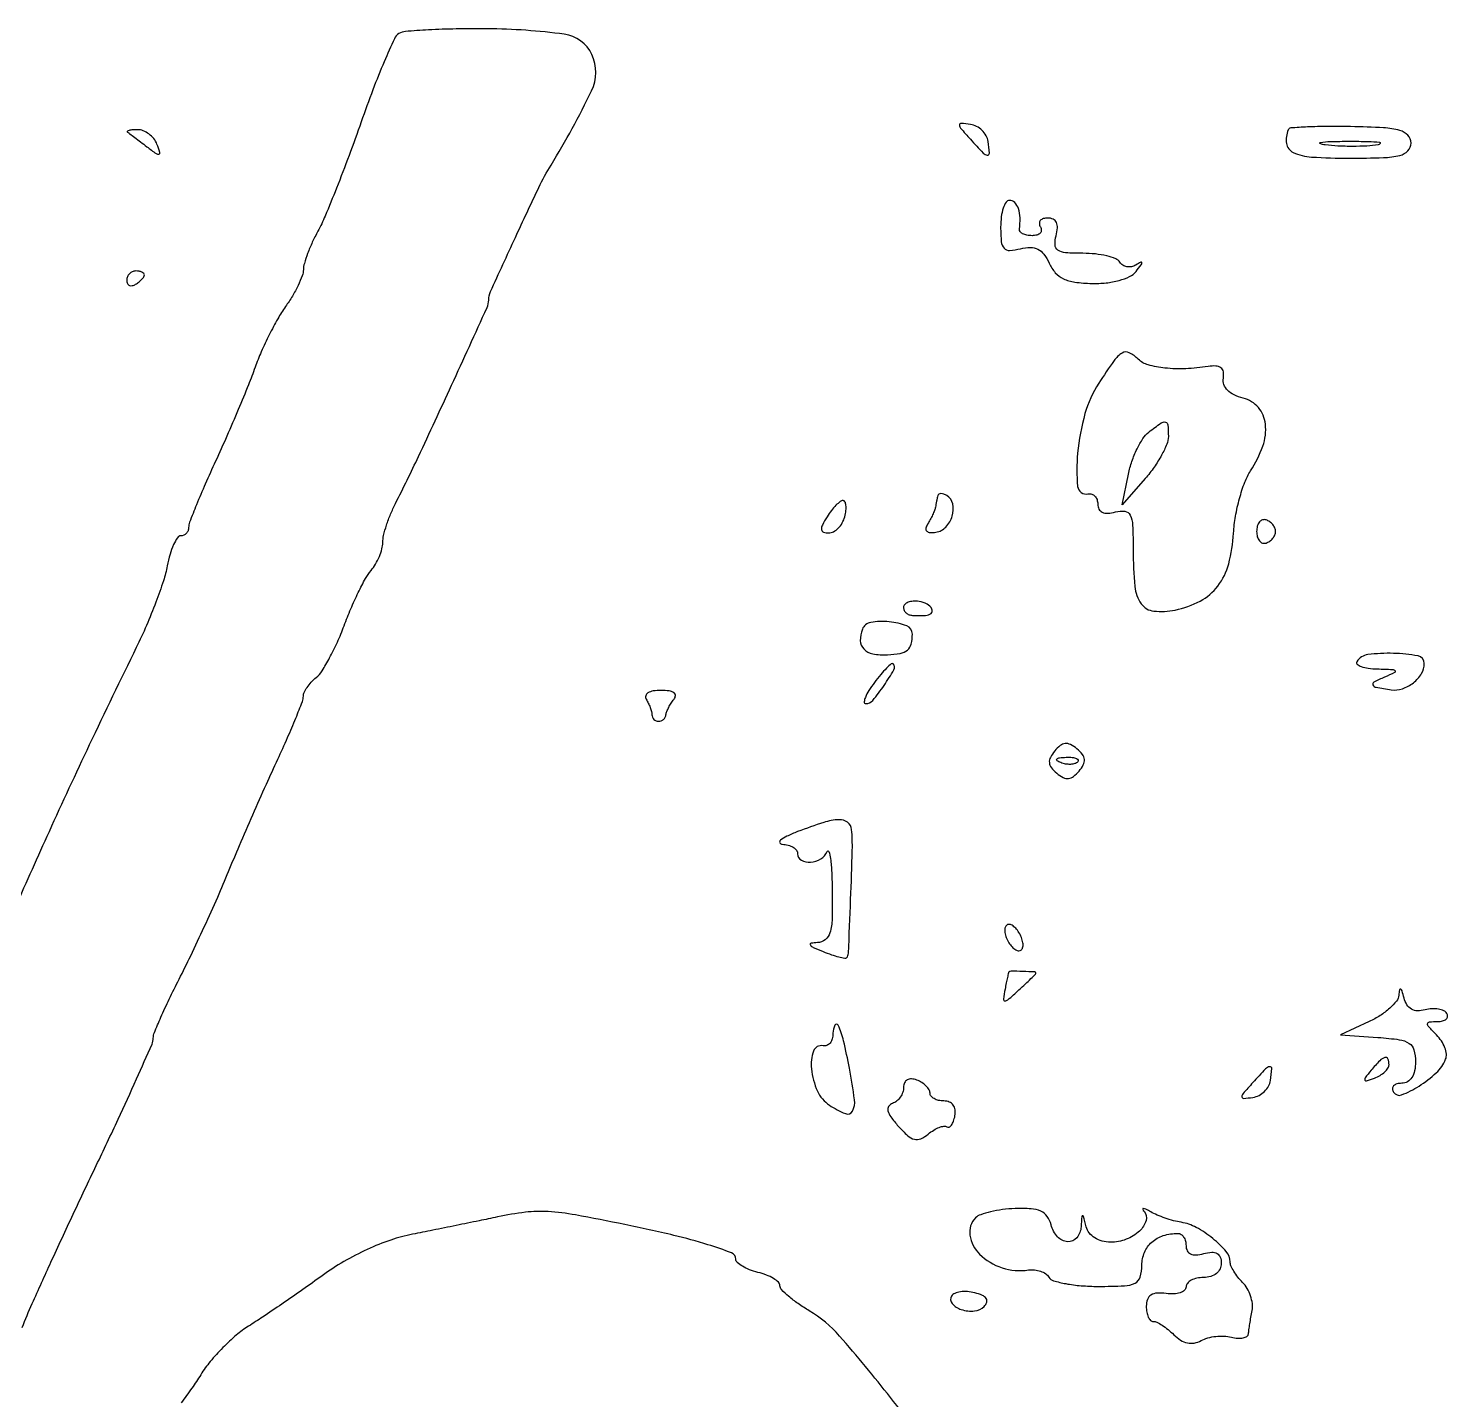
# Model space of a CAD drawing. Extents: x 0 to 5034, y 0 to 2560.
# Drawn here: x 3361.8 to 3522.6, y 574.2 to 729.5 of the extents above; entities that cross this region are included whole.
import ezdxf

# ---------------------------------------------------------------- set-up
doc = ezdxf.new("R2010")
doc.units = 0

msp = doc.modelspace()

# ---------------------------------------------------------------- linework, layer by layer
for points in [[(3361.140935, 582.35879, -0.010514), (3362.280366, 585.055514, -0.002176), (3364.404961, 589.74799, -0.002286), (3366.921232, 595.176089, -0.002153), (3369.537261, 600.690534, 0.002592), (3372.01414, 605.923506, 0.003968), (3374.10157, 610.487579, 0.001434), (3375.854628, 614.432693, 0.104196), (3376, 615.122708, -0.097685), (3376.121732, 615.739848, -0.005966), (3376.859206, 617.477186, -0.008704), (3377.80453, 619.534213, -0.006322), (3378.924957, 621.790963, 0.006933), (3380.238422, 624.444669, 0.003791), (3381.7788, 627.732345, 0.003777), (3383.293325, 631.096447, 0.006005), (3384.532781, 634, -0.003434), (3385.769346, 636.93853, -0.002056), (3387.277133, 640.414313, -0.002059), (3388.806423, 643.861676, -0.003579), (3390.107824, 646.708299, 0.005261), (3391.215774, 649.153494, 0.007361), (3392.150423, 651.362942, 0.004697), (3392.887643, 653.229915, 0.091929), (3393, 653.835854, -0.112086), (3393.098964, 654.271771, -0.038132), (3393.425166, 654.837936, -0.035654), (3393.893505, 655.428826, -0.034159), (3394.447375, 655.956325, 0.077739), (3395.115554, 656.713708, 0.018208), (3395.975448, 658.176856, 0.018336), (3396.851266, 659.952393, 0.017097), (3397.616843, 661.828769, -0.012595), (3398.373823, 663.732899, -0.012692), (3399.223916, 665.591581, -0.012587), (3400.045436, 667.171445, -0.048939), (3400.669469, 668.078741, 0.042709), (3401.178803, 668.799901, 0.033023), (3401.609156, 669.660853, 0.033915), (3401.904785, 670.524762, 0.06557), (3402, 671.247701, -0.059597), (3402.095891, 672.04933, -0.019216), (3402.423144, 673.202412, -0.018859), (3402.889104, 674.468382, -0.020075), (3403.440492, 675.66896, 0.0078), (3406.046186, 680.993913, 0.002433), (3409.792157, 689.063296, 0.000436), (3413.816479, 697.864145, 0.107412), (3414, 698.708571, -0.107312), (3414.210376, 699.677496, -0.001197), (3417.017292, 705.797777, -0.003292), (3419.678755, 711.466049, -0.026359), (3421.057379, 714, 0.025254), (3425.659571, 722.414636, 0.225622), (3425.684888, 726.516541, 0.255137), (3422.562963, 728.809759, 0.031532), (3413.838014, 729.429248, 0.006355), (3410.308587, 729.412055, 0.009039), (3407.173853, 729.300226, 0.005663), (3404.560561, 729.129962, 0.119642), (3403.825052, 728.890672, 0.148766), (3403.314066, 728.311273, 0.005909), (3402.162644, 725.701824, 0.00998), (3400.883063, 722.532968, 0.006846), (3399.553004, 718.890672, -0.004947), (3398.17621, 715.075475, -0.005308), (3396.755251, 711.37726, -0.005042), (3395.469487, 708.227261, -0.024915), (3394.640571, 706.5, 0.01678), (3394.016851, 705.252733, 0.017604), (3393.48881, 703.985971, 0.017541), (3393.111373, 702.864547, 0.071372), (3393.006161, 702.15437, -0.089988), (3392.875762, 701.453974, -0.02191), (3392.408127, 700.370269, -0.021756), (3391.753012, 699.155816, -0.020147), (3390.978952, 697.970441, 0.025627), (3390.102372, 696.5954, 0.012924), (3389.133481, 694.780852, 0.0128), (3388.226751, 692.849811, 0.018555), (3387.534564, 691.097964, -0.010845), (3386.779526, 689.097344, -0.004004), (3385.631744, 686.309588, -0.003966), (3384.329827, 683.285311, -0.004763), (3383.055612, 680.462124, 0.004989), (3381.885012, 677.865381, 0.007034), (3380.897586, 675.526444, 0.004346), (3380.115038, 673.548334, 0.092265), (3380, 672.93023, -0.09447), (3379.932308, 672.575154, -0.096754), (3379.738942, 672.273255, -0.098944), (3379.450398, 672.071167, -0.103803), (3379.111291, 672, 0.253382), (3378.727749, 671.7923, 0.038888), (3378.296854, 671.004347, 0.035517), (3377.894948, 669.909045, 0.023813), (3377.586716, 668.610543, -0.033218), (3377.149879, 666.912915, -0.011101), (3376.293363, 664.495205, -0.010993), (3375.223697, 661.852905, -0.012328), (3374.076731, 659.360543, 0.003129), (3368.747429, 648.319459, 0.00452), (3364.18598, 638.487754, 0.001776), (3360.351342, 629.942365, 0.104946)], [(3465.106234, 567.070802, 0.008561), (3459.521912, 574.411723, 0.011984), (3453.754781, 581.379326, 0.080769), (3450.320008, 584.238699, -0.018356), (3449.048406, 585.053312, -0.025343), (3447.975252, 585.881277, -0.023787), (3447.182605, 586.627703, -0.194357), (3447, 587.079724, 0.209648), (3446.832445, 587.461772, 0.050275), (3446.265625, 587.887074, 0.043169), (3445.457269, 588.28452, 0.031203), (3444.5, 588.589356, -0.030167), (3443.542677, 588.892028, -0.042057), (3442.734375, 589.283082, -0.048653), (3442.165887, 589.699229, -0.213579), (3442, 590.069864, 0.308863), (3441.511203, 590.785664, 0.017413), (3438.843039, 591.722603, 0.018215), (3434.968342, 592.780181, 0.00663), (3429.408985, 594.004504, 0.005754), (3423.823428, 595.090304, 0.030203), (3420.719577, 595.464897, 0.04455), (3418.163794, 595.389933, 0.022876), (3415, 594.866015, -0.001528), (3412.908609, 594.42725, -0.000811), (3410.315138, 593.895805, -0.000807), (3407.661881, 593.361048, -0.001252), (3405.370683, 592.909075, 0.03483), (3402.904161, 592.24793, 0.024756), (3400.245788, 591.182986, 0.023895), (3397.590109, 589.806123, 0.025261), (3395.128501, 588.205291, -0.003673), (3392.934992, 586.6401, -0.003021), (3390.571516, 585.000929, -0.003051), (3388.382384, 583.521715, -0.008101), (3386.795129, 582.5, 0.037815), (3385.402498, 581.48178, 0.021539), (3383.875631, 580.059375, 0.021414), (3382.453789, 578.486186, 0.032958), (3381.378828, 577, -0.013167), (3380.367574, 575.47861, -0.008929), (3379.140228, 573.798174, -0.009001)]]:
    msp.add_lwpolyline(points, format="xyb")
for points in [[(3373.083333, 717.717032, -0.010475), (3373.337066, 717.536836, -0.001203), (3373.898391, 717.118134, -0.001451), (3374.563531, 716.616479, -0.001182), (3375.272892, 716.075589, 0.007142), (3376.318625, 715.297749, 0.220455), (3376.628842, 715.237675, 0.43305), (3376.739132, 715.434489, 0.014961), (3376.415903, 716.358556, 0.075796), (3376.058528, 716.986052, 0.064713), (3375.512895, 717.517826, 0.066826), (3374.869665, 717.877483, 0.094374), (3374.226345, 718, 0.016936), (3373.654659, 717.98063, 0.043764), (3373.247218, 717.916878, 0.128922), (3373.074898, 717.822938, 0.479814)], [(3468.568603, 716.924195, 0.00571), (3470.017329, 715.359658, 0.172957), (3470.487066, 715.121126, 0.473108), (3470.721463, 715.342336, 0.019066), (3470.578388, 716.666871, 0.09263), (3470.353247, 717.32318, 0.072374), (3469.890588, 717.919688, 0.071263), (3469.268867, 718.367609, 0.084275), (3468.580487, 718.591066, 0.016801), (3467.519364, 718.710551, 0.435285), (3467.328564, 718.535433, 0.18237), (3467.46245, 718.172761, 0.005286)], [(3504.58889, 718, 0.142704), (3504.387311, 716.442406, 0.249951), (3505.148608, 715.429784, 0.094645), (3507.231605, 714.903346, 0.014706), (3511.5, 714.777778, 0.007496), (3515.363986, 714.835709, 0.052558), (3517.228504, 715.088963, 0.141697), (3518.146873, 715.616667, 0.194326), (3518.5, 716.490951, 0.192961), (3518.14918, 717.366147, 0.136563), (3517.229353, 717.913621, 0.052915), (3515.382432, 718.211104, 0.008091), (3511.653755, 718.352062, 0.006897), (3509.013633, 718.372687, 0.010953), (3506.754375, 718.309668, 0.005058), (3504.867459, 718.196491, 0.279068)], [(3514.767909, 716.285474, -0.024559), (3513.487453, 716.154945, -0.012695), (3511.878422, 716.111345, -0.01259), (3510.218327, 716.150328, -0.018638), (3508.767909, 716.275269, -0.069146), (3508.205163, 716.425738, -0.756877), (3508.222448, 716.564056, -0.031761), (3509.352754, 716.662864, -0.005499), (3511.5, 716.690131, -0.005888), (3513.655786, 716.668409, -0.025342), (3514.934948, 716.575472, -0.556092), (3515.000181, 716.434198, -0.212532)], [(3472, 706.980948, 0.021914), (3472.07369, 705.300418, 0.164945), (3472.38974, 704.582279, 0.227723), (3473.016671, 704.330817, 0.044682), (3474.25, 704.524362, -0.057757), (3475.372108, 704.670582, -0.121317), (3476.223384, 704.473717, -0.117507), (3476.903112, 703.898092, -0.052286), (3477.5, 702.87871, 0.074274), (3478.190765, 701.80932, 0.101894), (3479.102828, 701.121827, 0.077471), (3480.404015, 700.736095, 0.027839), (3482.335988, 700.585296, 0.032305), (3483.941677, 700.653347, 0.039523), (3485.417848, 700.931047, 0.044464), (3486.613018, 701.372502, 0.112715), (3487.335988, 701.941958, 0.006465), (3487.921578, 702.68688, 0.170705), (3487.999064, 702.924571, 0.553053), (3487.887496, 702.991056, 0.016825), (3487.319098, 702.675647, -0.085227), (3486.820558, 702.482162, -0.092469), (3486.300578, 702.473972, -0.098926), (3485.840296, 702.650317, -0.114024), (3485.510081, 702.983688, 0.161125), (3485.041167, 703.376824, 0.03502), (3484.021426, 703.701458, 0.033099), (3482.732414, 703.92541, 0.026468), (3481.324352, 704, -0.016408), (3479.348431, 704.064858, -0.129999), (3478.488581, 704.353791, -0.245984), (3478.165629, 704.937045, -0.069881), (3478.289749, 706, 0.047857), (3478.43158, 706.878104, 0.126882), (3478.313693, 707.498023, 0.174262), (3477.945601, 707.866115, 0.110532), (3477.347363, 708, 0.071334), (3476.832289, 707.92614, 0.146786), (3476.493974, 707.70625, 0.189273), (3476.38267, 707.380068, 0.127763), (3476.5, 707, -0.139169), (3476.607943, 706.620352, -0.191142), (3476.478525, 706.29375, -0.138808), (3476.110654, 706.073267, -0.066118), (3475.559017, 706, -0.046583), (3474.97075, 706.054926, -0.073584), (3474.492747, 706.220312, -0.103366), (3474.194772, 706.464248, -0.211938), (3474.118421, 706.75, 0.045548), (3474.201577, 708.016411, 0.076642), (3474.012898, 709.06249, 0.109771), (3473.591864, 709.749056, 0.203238), (3473, 710, 0.255915), (3472.615685, 709.789511, 0.062277), (3472.29375, 709.113153, 0.04859), (3472.072756, 708.137511, 0.031422)], [(3373, 700.940983, 0.108972), (3373.078288, 700.586039, 0.182303), (3373.29375, 700.3746, 0.161196), (3373.6179, 700.343488, 0.082592), (3374, 700.5, 0.029505), (3374.382774, 700.768994, 0.035638), (3374.70625, 701.066025, 0.038439), (3374.934461, 701.34829, 0.151918), (3375, 701.559017, 0.210953), (3374.92554, 701.727648, 0.081139), (3374.70625, 701.870461, 0.061769), (3374.382849, 701.967655, 0.042167), (3374, 702, 0.105053), (3373.618444, 701.918938, 0.099167), (3373.29375, 701.688914, 0.09642), (3373.076123, 701.345238, 0.093332)], [(3483.107143, 689.283715, 0.075985), (3481.555467, 685.84087, 0.043822), (3480.721186, 681.362191, 0.048683), (3480.723856, 677.594054, 0.451042), (3481.892857, 676.75, -0.129835), (3482.31441, 676.734757, -0.128902), (3482.674777, 676.513438, -0.111411), (3482.916397, 676.111942, -0.08013), (3483, 675.59362, 0.121219), (3483.138214, 675.031896, 0.169691), (3483.512551, 674.681695, 0.120594), (3484.136109, 674.570873, 0.047946), (3485, 674.710251, -0.093638), (3486.080865, 674.784999, -0.260328), (3486.676108, 674.353696, -0.098579), (3486.951877, 673.21641, -0.009555), (3487.015313, 670.366631, 0.021792), (3487.206452, 666.278742, 0.131232), (3487.931627, 664.299942, 0.218833), (3489.337139, 663.480808, 0.073682), (3491.76516, 663.603032, 0.072639), (3494.603306, 664.61472, 0.108627), (3496.603001, 666.312234, 0.098091), (3497.835598, 668.831735, 0.050804), (3498.388878, 672.306272, -0.029228), (3498.609246, 674.216907, -0.02347), (3499.061353, 676.236764, -0.024055), (3499.658756, 678.068674, -0.054229), (3500.321448, 679.367839, 0.060361), (3501.700396, 682.154824, 0.110591), (3501.998833, 684.659308, 0.152477), (3501.198396, 686.530006, 0.155731), (3499.48209, 687.593851, -0.048737), (3498.438472, 687.966898, -0.087451), (3497.697587, 688.490424, -0.111953), (3497.29524, 689.134744, -0.125005), (3497.23209, 689.862903, 0.082375), (3497.230537, 690.579483, 0.190357), (3496.957175, 691.032679, 0.153682), (3496.394852, 691.235937, 0.049606), (3495.5, 691.184641, -0.028524), (3492.962363, 690.931673, -0.036473), (3490.614966, 691.003497, -0.04077), (3488.70525, 691.360871, -0.13046), (3487.594166, 692.005834, 0.081311), (3486.57058, 692.741435, 0.256987), (3485.755649, 692.70701, 0.103433), (3484.845381, 691.85656, 0.009529)], [(3490.998779, 683.25, -0.097628), (3490.826047, 682.376997, -0.028299), (3490.230308, 681.132812, -0.027288), (3489.384647, 679.777059, -0.026085), (3488.384425, 678.5), (3485.771293, 675.5), (3486.479159, 679, -0.032776), (3486.8678, 680.431598, -0.030324), (3487.44839, 681.839062, -0.031687), (3488.121341, 683.027525, -0.082258), (3488.784642, 683.75, -0.010395), (3490.169676, 684.787986, -0.214304), (3490.668064, 684.889079, -0.327782), (3490.945279, 684.569937, -0.020607)], [(3452.336158, 674.166667, 0.020603), (3451.800539, 673.224749, 0.145303), (3451.703498, 672.712601, 0.295048), (3451.930171, 672.429492, 0.080634), (3452.522564, 672.333333, 0.123965), (3453.067345, 672.470508, 0.074701), (3453.603656, 672.871875, 0.067135), (3454.050602, 673.465775, 0.06391), (3454.333333, 674.166667, 0.032495), (3454.469084, 674.869452, 0.056854), (3454.47634, 675.461458, 0.085079), (3454.365109, 675.861691, 0.290255), (3454.146927, 676, 0.167318), (3453.818211, 675.886831, 0.032126), (3453.340357, 675.461458, 0.031019), (3452.823321, 674.868599, 0.024236)], [(3464.875, 676.559017, 0.003419), (3464.817158, 676.291773, 0.001585), (3464.745502, 675.943899, 0.00157), (3464.672535, 675.577992, 0.002187), (3464.609687, 675.25, -0.045462), (3464.505713, 674.882627, -0.016134), (3464.293378, 674.378912, -0.015859), (3464.023301, 673.837769, -0.018005), (3463.729924, 673.337785, 0.084095), (3463.530731, 672.865131, 0.261938), (3463.623249, 672.544975, 0.186544), (3463.992419, 672.385282, 0.04632), (3464.662108, 672.420913, 0.16677), (3465.79363, 673.00458, 0.118224), (3466.520128, 674.248173, 0.127306), (3466.574995, 675.615326, 0.203773), (3465.910933, 676.555046, 0.049592), (3465.552893, 676.729979, 0.088111), (3465.230868, 676.788445, 0.134048), (3464.996545, 676.725439, 0.208345)], [(3501, 672.5, 0.064908), (3501.079656, 671.888977, 0.107546), (3501.315781, 671.428177, 0.143818), (3501.666526, 671.189601, 0.159683), (3502.075, 671.191667, 0.073624), (3502.485911, 671.399741, 0.066918), (3502.834219, 671.723802, 0.070382), (3503.069583, 672.110048, 0.102038), (3503.15, 672.5, 0.102038), (3503.069583, 672.889952, 0.070382), (3502.834219, 673.276198, 0.066918), (3502.485911, 673.600259, 0.073624), (3502.075, 673.808333, 0.159683), (3501.666526, 673.810399, 0.143818), (3501.315781, 673.571823, 0.107546), (3501.079656, 673.111023, 0.064908)], [(3461, 663.911516, 0.108912), (3461.076658, 663.563763, 0.099759), (3461.29375, 663.267758, 0.095344), (3461.618216, 663.069259, 0.089971), (3462, 663), (3462.853125, 663), (3463.5, 663, 0.175747), (3464.111709, 663.221864, 0.342949), (3464.215729, 663.700136, 0.160477), (3463.675772, 664.262761, 0.085705), (3462.75, 664.566187, 0.04951), (3462.08009, 664.597554, 0.076606), (3461.514062, 664.479826, 0.105714), (3461.136689, 664.238673, 0.200506)], [(3456.332571, 661.424282, 0.095339), (3456.10191, 660.129553, 0.193036), (3456.493964, 659.189658, 0.154139), (3457.520344, 658.644356, 0.056621), (3459.176895, 658.529252, 0.03373), (3460.625664, 658.690994, 0.129836), (3461.439634, 659.07106, 0.160458), (3461.863908, 659.751528, 0.059901), (3462, 660.883423, 0.311495), (3461.365544, 661.803014, 0.067044), (3459.37599, 662.266826, 0.064601), (3457.279533, 662.195778, 0.26642)], [(3512.35231, 657.75, 0.370803), (3512.396288, 657.459107, 0.093581), (3512.845278, 657.199666, 0.05236), (3513.646107, 657.009861, 0.025775), (3514.690983, 656.929715, -0.004494), (3516.376052, 656.872393, -0.20576), (3516.681752, 656.725158, -0.495865), (3516.638394, 656.516185, -0.009924), (3515.5, 656, 0.016016), (3514.27594, 655.426894, 0.417527), (3514.175317, 655.112586, 0.231019), (3514.532504, 654.84913, 0.008361), (3516.25, 654.563648, 0.119998), (3517.512191, 654.67865, 0.085966), (3518.759955, 655.362298, 0.088155), (3519.678941, 656.405447, 0.137443), (3520, 657.551356, 0.362581), (3519.285642, 658.40695, 0.038387), (3516.500657, 658.693992, 0.038156), (3513.601077, 658.548001, 0.224693)], [(3457.703315, 655.402059, 0.020353), (3457.070242, 654.479682, 0.042445), (3456.671209, 653.705605, 0.075584), (3456.543658, 653.18494, 0.440637), (3456.712768, 653, 0.222406), (3457.505009, 653.370737, 0.022791), (3458.790038, 655.061653, 0.02101), (3459.914249, 656.845842, 0.345054), (3459.819288, 657.499438, 0.383097), (3459.608796, 657.505816, 0.019896), (3459.066015, 657.009014, 0.023171), (3458.415187, 656.301198, 0.013736)], [(3431.830179, 653.5, -0.028624), (3432.07599, 653.062101, -0.024099), (3432.286109, 652.573438, -0.02479), (3432.434423, 652.107753, -0.059657), (3432.484687, 651.75, 0.098492), (3432.547727, 651.463747, 0.095889), (3432.715814, 651.220312, 0.095899), (3432.962579, 651.057197, 0.098534), (3433.25, 651, 0.096288), (3433.542819, 651.056918, 0.087178), (3433.804667, 651.220312, 0.08695), (3433.99567, 651.463626, 0.095078), (3434.085037, 651.75, -0.066705), (3434.174782, 652.107257, -0.025612), (3434.388885, 652.573438, -0.024813), (3434.676079, 653.062068, -0.027943), (3435, 653.5, 0.167781), (3435.152835, 653.905723, 0.257301), (3434.984845, 654.231669, 0.115714), (3434.433509, 654.439718, 0.032619), (3433.510455, 654.5, 0.040187), (3432.649609, 654.430698, 0.094322), (3432.045708, 654.211111, 0.180541), (3431.782192, 653.883051, 0.225781)], [(3478.120348, 647.64501, 0.052816), (3477.635449, 646.91638, 0.144578), (3477.517128, 646.315711, 0.144578), (3477.744118, 645.747136, 0.052816), (3478.35499, 645.120348, 0.052816), (3479.08362, 644.635449, 0.144578), (3479.684289, 644.517128, 0.144578), (3480.252864, 644.744118, 0.052816), (3480.879652, 645.35499, 0.052816), (3481.364551, 646.08362, 0.144578), (3481.482872, 646.684289, 0.144578), (3481.255882, 647.252864, 0.052816), (3480.64501, 647.879652, 0.052816), (3479.91638, 648.364551, 0.144578), (3479.315711, 648.482872, 0.144578), (3478.747136, 648.255882, 0.052816)], [(3480.729167, 646.395833, -0.126455), (3480.402231, 646.202593, -0.060344), (3479.916927, 646.123424, -0.05415), (3479.359369, 646.160852, -0.051402), (3478.8125, 646.316886, -0.054073), (3478.395823, 646.538436, -0.470617), (3478.37858, 646.720685, -0.168741), (3478.670344, 646.862007, -0.018894), (3479.416667, 646.921053, -0.028489), (3480.112848, 646.910055, -0.077125), (3480.592839, 646.799335, -0.208169), (3480.77538, 646.614691, -0.296942)], [(3449, 638.5, 0.016683), (3447.759484, 637.974118, 0.062256), (3447.042187, 637.525737, 0.350981), (3446.982584, 637.249723, 0.272707), (3447.25, 637.076078, -0.054864), (3447.919405, 636.972808, -0.072281), (3448.485938, 636.728598, -0.089688), (3448.866891, 636.387538, -0.16695), (3449, 636, 0.266094), (3449.420317, 635.266132, 0.152487), (3450.444276, 635.028666, 0.118456), (3451.621525, 635.406519, 0.161605), (3452.337719, 636.25, -0.698914), (3452.535349, 636.24353, -0.047327), (3452.717133, 635.44375, -0.020338), (3452.855894, 633.875293, -0.00846), (3452.921053, 631.75, -0.009974), (3452.901605, 628.622796, -0.063519), (3452.660078, 627.056893, -0.155237), (3452.13154, 626.263941, -0.161035), (3451.25, 625.936614, 0.034598), (3450.529076, 625.860365, 0.533259), (3450.444582, 625.669346, 0.148072), (3450.762914, 625.393817, 0.009732), (3451.895184, 624.915131, 0.012613), (3452.831729, 624.567639, 0.019205), (3453.662503, 624.318223, 0.014361), (3454.342069, 624.16302, 0.257238), (3454.548139, 624.228517, 0.181327), (3454.759525, 624.727462, 0.000742), (3455.006938, 630.832858, 0.003007), (3455.190949, 636.406413, 0.029696), (3455.115023, 638.75, 0.213581), (3454.659719, 639.559033, 0.171198), (3453.694652, 639.855713, 0.067961), (3451.956208, 639.54552, 0.013828)], [(3472.638374, 626.5, 0.046632), (3472.922397, 625.926166, 0.052856), (3473.297997, 625.440625, 0.060245), (3473.703798, 625.108138, 0.142471), (3474.075604, 625, 0.209945), (3474.355341, 625.122874, 0.13955), (3474.515044, 625.440625, 0.08982), (3474.519532, 625.92532, 0.049166), (3474.361626, 626.5, 0.046632), (3474.077603, 627.073834, 0.052856), (3473.702003, 627.559375, 0.060245), (3473.296202, 627.891862, 0.142471), (3472.924396, 628, 0.209945), (3472.644659, 627.877126, 0.13955), (3472.484956, 627.559375, 0.08982), (3472.480468, 627.07468, 0.049166)], [(3472.923489, 622.583333, 0.130461), (3472.885122, 622.510226, 0.00159), (3472.767321, 621.985041, 0.004607), (3472.638083, 621.373478, 0.002982), (3472.499294, 620.663615, 0.013514), (3472.316474, 619.531399, 0.435721), (3472.475838, 619.337824, 0.196426), (3472.82028, 619.454927, 0.004983), (3474.075805, 620.568603, 0.004762), (3474.813321, 621.248934, 0.007405), (3475.434768, 621.850836, 0.002905), (3475.953522, 622.374433, 0.196196), (3476, 622.488321, 0.400826), (3475.882633, 622.611205, 0.003762), (3474.519567, 622.66357, 0.004798), (3473.175168, 622.692179, 0.213072)], [(3517.116001, 619.994111, -0.148233), (3516.850828, 619.312864, -0.044355), (3516.079388, 618.491682, -0.040172), (3515.002368, 617.676884, -0.034126), (3513.75, 616.994111), (3510.5, 615.5), (3514.75, 615.192502, -0.016069), (3517.167569, 614.939278, -0.109891), (3518.283522, 614.525079, -0.186214), (3518.825154, 613.779525, -0.065109), (3519, 612.442502, -0.048804), (3518.899065, 611.410875, -0.093531), (3518.590428, 610.641673, -0.123092), (3518.092882, 610.170908, -0.128906), (3517.440983, 610, 0.066237), (3516.889429, 609.926612, 0.138999), (3516.521743, 609.705816, 0.191113), (3516.39258, 609.378741, 0.138885), (3516.500914, 608.998521, 0.36082), (3517.424206, 608.68777, 0.048508), (3519.396893, 609.677061, 0.047516), (3521.358089, 611.188943, 0.108026), (3522.415011, 612.721061, 0.126295), (3522.495091, 613.300211, 0.061119), (3522.319017, 614.032561, 0.054835), (3521.933733, 614.795593, 0.052109), (3521.386082, 615.471061, -0.010028), (3520.499486, 616.393952, -0.205726), (3520.37374, 616.75, -0.368076), (3520.57533, 616.957204, -0.023443), (3521.487588, 617, 0.055788), (3522.072124, 617.065423, 0.120462), (3522.474587, 617.266173, 0.189894), (3522.634023, 617.562923, 0.169412), (3522.558021, 617.90612, 0.149108), (3522.204552, 618.216879, 0.065497), (3521.602092, 618.399514, 0.056513), (3520.861516, 618.437042, 0.048413), (3520.090197, 618.313336, -0.068479), (3519.222689, 618.209584, -0.124582), (3518.538071, 618.395817, -0.127862), (3518.036029, 618.880521, -0.0742), (3517.707194, 619.657216, 0.010156), (3517.481865, 620.462985, 0.192279), (3517.321678, 620.663969, 0.521826), (3517.189766, 620.60123, 0.022017)], [(3453, 615.666667, -0.067493), (3452.916113, 615.048044, -0.100741), (3452.669513, 614.563021, -0.127796), (3452.30297, 614.287018, -0.153656), (3451.874939, 614.25, 0.379379), (3450.803929, 613.655761, 0.112122), (3450.568358, 611.62923, 0.077981), (3451.244314, 609.120935, 0.143951), (3452.601204, 607.525646, 0.046495), (3454.407135, 606.56906, 0.384483), (3455.211023, 606.853354, 0.159921), (3455.443431, 608.13343, 0.011784), (3454.863835, 611.699463, 0.011562), (3454.206362, 614.817545, 0.052114), (3453.594907, 616.573585, 0.624618), (3453.218047, 616.579217, 0.117813)], [(3513.981001, 611.477108, 0.008807), (3513.292701, 610.617386, 0.27071), (3513.258808, 610.355597, 0.389672), (3513.458284, 610.264678, 0.012731), (3514.358556, 610.584097, 0.0442), (3514.986565, 610.891147, 0.05126), (3515.517826, 611.291272, 0.058677), (3515.882557, 611.719384, 0.148172), (3516, 612.106989, 0.097466), (3515.870501, 612.765008, 0.389178), (3515.530548, 612.925, 0.127361), (3514.946872, 612.562498, 0.017238)], [(3500.568603, 610.075805, 0.005286), (3499.46245, 608.827239, 0.18237), (3499.328564, 608.464567, 0.435285), (3499.519364, 608.289449, 0.016801), (3500.580487, 608.408934, 0.084275), (3501.268867, 608.632391, 0.071263), (3501.890588, 609.080312, 0.072374), (3502.353247, 609.67682, 0.09263), (3502.578388, 610.333129, 0.019066), (3502.721463, 611.657664, 0.473108), (3502.487066, 611.878874, 0.172957), (3502.017329, 611.640342, 0.00571)], [(3461, 609.551949, -0.082674), (3460.906395, 608.989714, -0.067912), (3460.632812, 608.445156, -0.068786), (3460.227792, 608.000274, -0.089846), (3459.75, 607.729433, 0.161633), (3459.311346, 607.39111, 0.213351), (3459.225504, 606.899652, 0.097287), (3459.562951, 606.185535, 0.022637), (3460.401792, 605.149631, 0.026415), (3461.462441, 604.07479, 0.121035), (3462.226664, 603.65895, 0.171672), (3462.947934, 603.718661, 0.067627), (3463.805487, 604.253531, -0.034239), (3464.424226, 604.699259, -0.046099), (3465.04137, 605.007864, -0.054294), (3465.571151, 605.150543, -0.197021), (3465.903695, 605.071113, 0.269961), (3466.156445, 605.04673, 0.127008), (3466.419812, 605.261384, 0.073513), (3466.656586, 605.707946, 0.037646), (3466.823324, 606.321113, 0.082065), (3466.841219, 606.996497, 0.126347), (3466.620886, 607.534602, 0.134524), (3466.181451, 607.878019, 0.099303), (3465.573324, 608, -0.054808), (3464.971458, 608.066172, -0.074447), (3464.462164, 608.262322, -0.09399), (3464.120467, 608.552286, -0.171576), (3464, 608.893011, 0.13875), (3463.891374, 609.276919, 0.061199), (3463.559375, 609.692784, 0.053891), (3463.073796, 610.075237, 0.048303), (3462.5, 610.361626, 0.074012), (3461.896807, 610.495659, 0.142418), (3461.416825, 610.392334, 0.16411), (3461.110496, 610.063848, 0.106699)], [(3469.155125, 594.755125, 0.239746), (3468.515705, 592.791392, 0.161019), (3469.616696, 590.651149, 0.11677), (3472.167387, 589.10866, 0.114134), (3475.16141, 588.856206, -0.061765), (3475.844952, 588.869737, -0.058359), (3476.525015, 588.717543, -0.062789), (3477.09996, 588.431134, -0.107825), (3477.470427, 588.04785, 0.184252), (3478.004148, 587.639745, 0.025766), (3479.379213, 587.307806, 0.026621), (3481.119462, 587.076543, 0.019724), (3483.059017, 587, 0.010761), (3486.014612, 587.063617, 0.102351), (3487.233811, 587.37108, 0.213013), (3487.811537, 588.056951, 0.070182), (3488, 589.393011, -0.099509), (3488.293161, 590.851464, -0.113064), (3489.122314, 592.008235, -0.10509), (3490.427795, 592.745877, -0.076373), (3492.081787, 593, -0.151123), (3492.431963, 592.891687, -0.098425), (3492.730275, 592.586876, -0.081416), (3492.931489, 592.131331, -0.063449), (3493, 591.59362, 0.121219), (3493.138214, 591.031896, 0.169691), (3493.512551, 590.681695, 0.120594), (3494.136109, 590.570873, 0.047946), (3495, 590.710251, -0.047964), (3495.910009, 590.857036, -0.142059), (3496.521595, 590.721454, -0.181411), (3496.876533, 590.30975, -0.088371), (3497, 589.616631, -0.11267), (3496.853008, 588.972595, -0.111008), (3496.440715, 588.452079, -0.098562), (3495.799197, 588.115401, -0.071826), (3495, 588, 0.051172), (3494.234734, 587.921474, 0.071111), (3493.5875, 587.687785, 0.091177), (3493.152384, 587.342834, 0.181614), (3493, 586.937142, -0.217378), (3492.826121, 586.556095, -0.098531), (3492.339063, 586.2784, -0.070386), (3491.611573, 586.14511, -0.044738), (3490.75, 586.187142, 0.046243), (3489.711791, 586.234665, 0.131178), (3489.026735, 586.017076, 0.165689), (3488.635711, 585.527543, 0.086614), (3488.5, 584.75, 0.043067), (3488.557592, 584.082598, 0.06449), (3488.730804, 583.524554, 0.086455), (3488.985549, 583.15398, 0.213533), (3489.285714, 583.035714, -0.126397), (3489.687462, 582.951748, -0.029217), (3490.293571, 582.607991, -0.02836), (3490.965385, 582.117092, -0.024419), (3491.613373, 581.529484, 0.054965), (3492.38466, 580.911394, 0.088835), (3493.160941, 580.593611, 0.098556), (3493.940031, 580.582022, 0.082336), (3494.719692, 580.863008, -0.061293), (3495.454195, 581.163018, -0.038015), (3496.370309, 581.338583, -0.037694), (3497.316069, 581.374539, -0.054661), (3498.142033, 581.252607, 0.043101), (3498.859211, 581.129771, 0.069569), (3499.476697, 581.164034, 0.099396), (3499.903394, 581.340672, 0.226801), (3500.076511, 581.633369, -0.013036), (3500.128082, 582.083276, -0.003934), (3500.229596, 582.763858, -0.003939), (3500.35551, 583.525619, -0.004273), (3500.49021, 584.264872, 0.078417), (3500.515369, 585.044352, 0.050619), (3500.313075, 585.926588, 0.049655), (3499.929645, 586.772032, 0.065189), (3499.413699, 587.443444, -0.029347), (3498.872662, 588.052014, -0.030688), (3498.415274, 588.711073, -0.032251), (3498.094606, 589.325738, -0.104471), (3498, 589.773584, 0.180899), (3497.559177, 590.952136, 0.043996), (3496.038059, 592.418309, 0.044923), (3494.158007, 593.675171, 0.08653), (3492.447658, 594.25504, -0.026601), (3491.592557, 594.435005, -0.01756), (3490.631499, 594.727816, -0.017688), (3489.714541, 595.0795, -0.032423), (3489, 595.439255, 0.015103), (3488.457534, 595.736343, 0.097278), (3488.158389, 595.82136, 0.56358), (3488.094291, 595.732953, 0.084446), (3488.241324, 595.502335, -0.263185), (3488.477339, 594.453671, -0.133678), (3487.737057, 593.270548, -0.095015), (3486.22322, 592.328916, -0.092006), (3484.450879, 592, -0.065057), (3483.497457, 592.12458, -0.076391), (3482.66324, 592.489486, -0.083985), (3482.038136, 593.051619, -0.104175), (3481.689326, 593.75, 0.001923), (3481.377121, 594.926177, 0.339035), (3481.280763, 595, 0.392517), (3481.198801, 594.923939, 0.002113), (3481.116001, 593.75, -0.154563), (3480.627508, 592.501265, -0.243875), (3479.596687, 592.049807, -0.197022), (3478.445544, 592.612526, -0.118369), (3477.717225, 593.97333, 0.090425), (3477.273777, 594.924793, 0.133404), (3476.566473, 595.507439, 0.089881), (3475.442782, 595.787833, 0.025714), (3473.640047, 595.812784, 0.022753), (3472.208999, 595.693625, 0.025761), (3470.853631, 595.446872, 0.02623), (3469.737562, 595.121051, 0.1127)], [(3466.437614, 585.899057, 0.329653), (3466.508842, 585.045894, 0.137119), (3467.534183, 584.376911, 0.099157), (3469.02612, 584.21532, 0.175679), (3470.133304, 584.733304, 0.115335), (3470.423913, 585.201247, 0.237309), (3470.365316, 585.617334, 0.140393), (3469.926481, 585.976525, 0.037814), (3469.067083, 586.272207, 0.045088), (3468.235234, 586.411287, 0.054182), (3467.442826, 586.385358, 0.06323), (3466.802946, 586.210151, 0.157193)]]:
    msp.add_lwpolyline(points, format="xyb", close=True)

doc.saveas('drawing.dxf')
